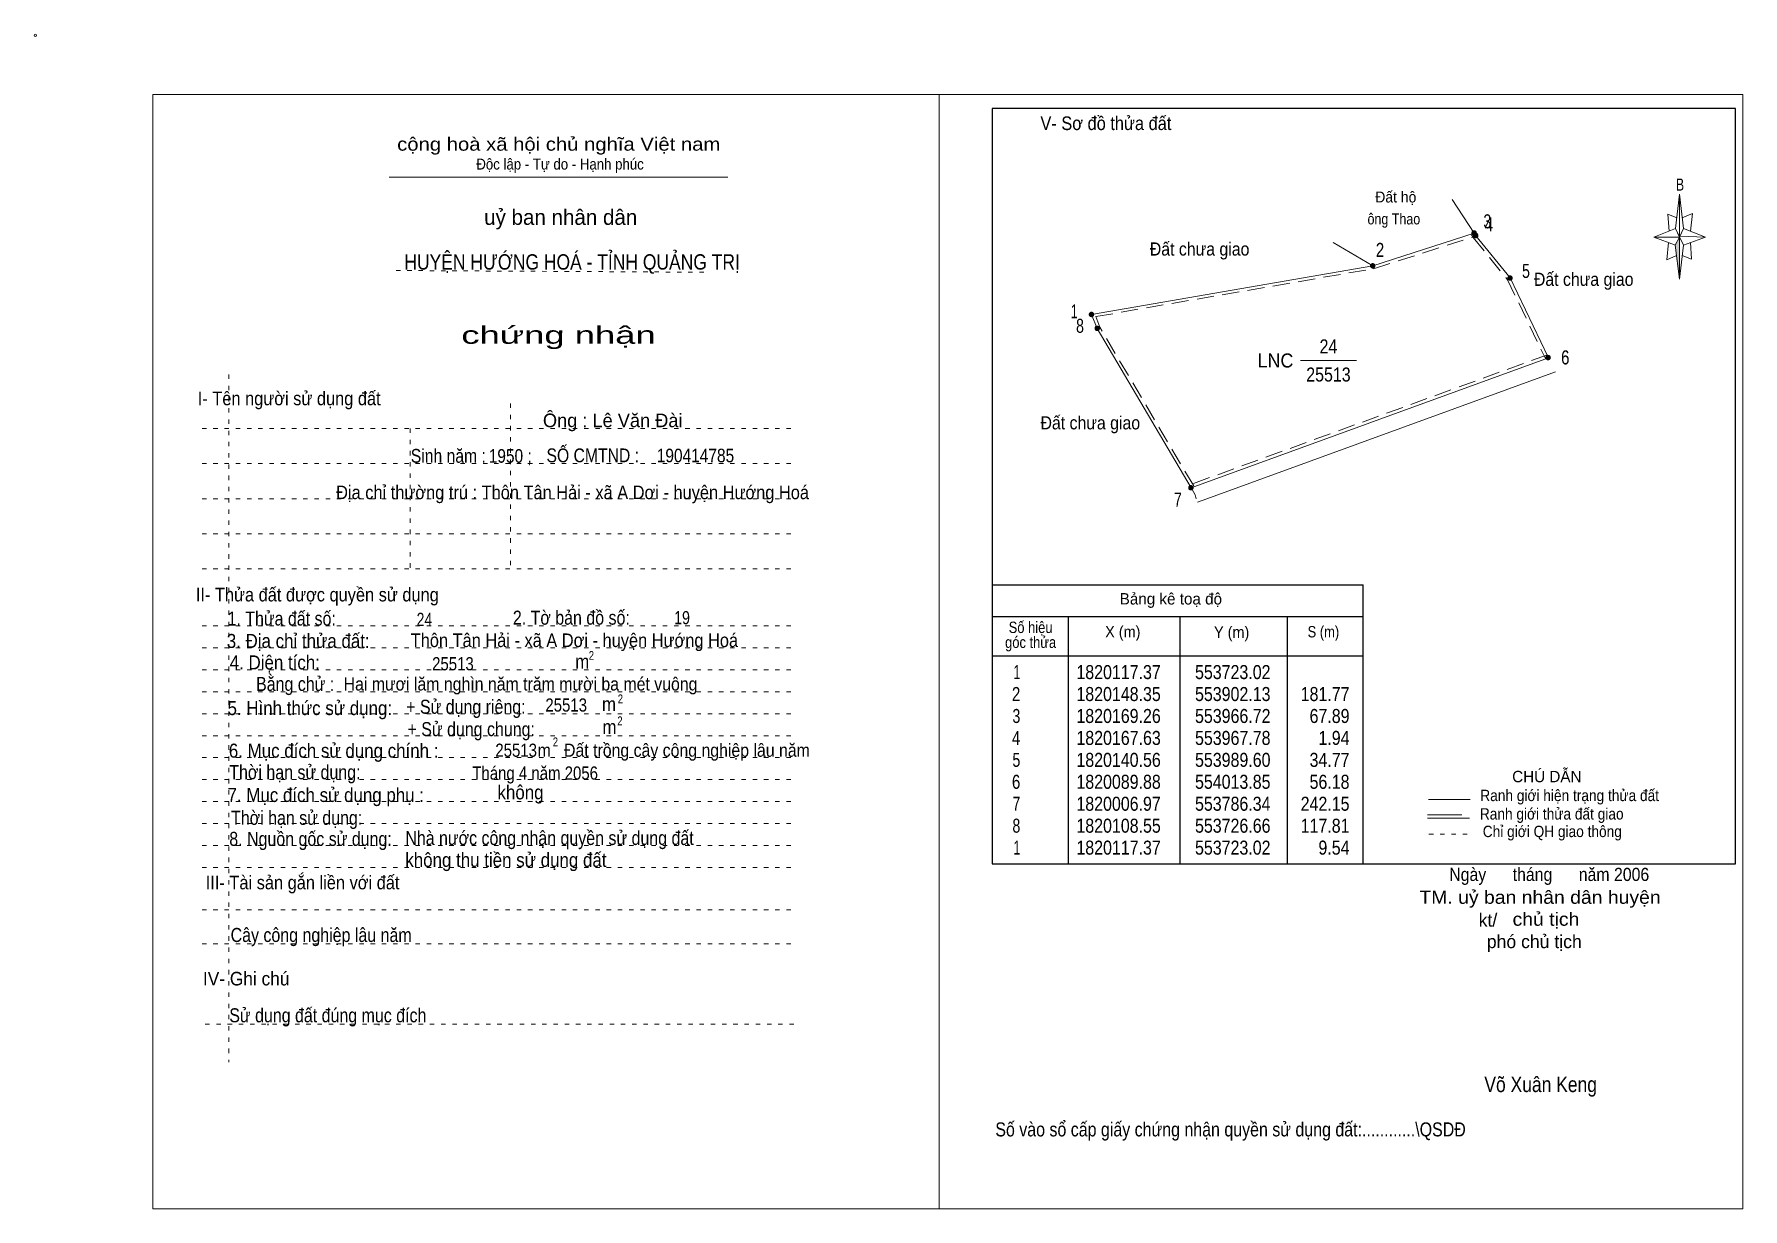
# Model space of a CAD drawing. Header units: centimetres. Extents: x -1.6 to 37.4, y -1.3 to 25.5.
import ezdxf
from ezdxf.enums import TextEntityAlignment as Align

# ---------------------------------------------------------------- set-up
doc = ezdxf.new("R2010")
doc.units = ezdxf.units.CM
doc.header["$LTSCALE"] = 0.13
for name, pattern in [('DOTTED', [1.5, 0.3, -1.2]), ('LONG_DASHED', [7.5, 6, -1.5]), ('MEDIUM_DASHED', [4.5, 3, -1.5])]:
    doc.linetypes.add(name, pattern=pattern)
for name, color, linetype, lineweight in [('1', 7, 'DOTTED', 13), ('10', 7, 'Continuous', 13), ('2', 7, 'Continuous', 25), ('22', 7, 'Continuous', 13), ('3', 7, 'Continuous', 13), ('30', 7, 'Continuous', 13), ('32', 7, 'LONG_DASHED', 13), ('33', 7, 'Continuous', 13), ('35', 7, 'Continuous', 13)]:
    doc.layers.add(name, color=color, linetype=linetype, lineweight=lineweight)

msp = doc.modelspace()

# ---------------------------------------------------------------- hatches: boundary and pattern name
at = {"layer": '30'}
msp.add_hatch(color=256, dxfattribs=at).paths.add_polyline_path([(35.91, 20.87), (35.91, 19.91), (35.81, 20.69)])
at = {"layer": '32'}
for points in [[(31.279, 20.9642, 1), (31.179, 20.9642, 1)], [(31.3169, 20.9059, 1), (31.2169, 20.9059, 1)], [(28.9685, 20.2163, 1), (28.8685, 20.2163, 1)], [(32.0974, 19.9376, 1), (31.9974, 19.9376, 1)], [(22.5616, 19.1081, 1), (22.4616, 19.1081, 1)], [(22.6918, 18.7926, 1), (22.5918, 18.7926, 1)], [(32.9649, 18.1247, 1), (32.8649, 18.1247, 1)], [(24.8266, 15.159, 1), (24.7266, 15.159, 1)]]:
    msp.add_hatch(color=256, dxfattribs=at).paths.add_polyline_path(points)

# ---------------------------------------------------------------- linework, layer by layer
at = {"layer": '1', "linetype": 'Continuous'}
msp.add_line((6.51, 22.24), (14.23, 22.24), dxfattribs=at)
at = {"layer": '1'}
for p, q in [((6.67, 20.11), (13.82, 20.07)), ((2.86, 17.74), (2.86, 2.07)), ((9.28, 17.08), (9.28, 13.31)), ((2.25, 16.51), (15.75, 16.51)), ((6.99, 16.51), (6.99, 13.31)), ((2.25, 15.71), (15.75, 15.71)), ((2.25, 14.91), (15.75, 14.91)), ((2.25, 14.11), (15.75, 14.11)), ((2.25, 13.31), (15.75, 13.31)), ((2.25, 12.01), (15.75, 12.01)), ((2.25, 11.51), (15.75, 11.51)), ((2.25, 11.01), (15.75, 11.01)), ((2.25, 10.51), (15.75, 10.51)), ((2.25, 10.01), (15.75, 10.01)), ((2.25, 9.51), (15.75, 9.51)), ((2.25, 9.01), (15.75, 9.01)), ((2.25, 8.51), (15.75, 8.51)), ((2.25, 8.01), (15.75, 8.01)), ((2.25, 7.51), (15.75, 7.51)), ((2.25, 7.01), (15.75, 7.01)), ((2.25, 6.51), (15.75, 6.51)), ((2.25, 5.54), (15.75, 5.54)), ((2.25, 4.77), (15.75, 4.77)), ((2.32, 2.94), (15.82, 2.94))]:
    msp.add_line(p, q, dxfattribs=at)
at = {"layer": '10'}
for p, q in [((30.73, 21.73), (31.23, 20.96)), ((28.02, 20.75), (28.92, 20.22)), ((25.14, 14.91), (33.08, 17.8)), ((24.93, 14.83), (25.14, 14.91))]:
    msp.add_line(p, q, dxfattribs=at)
at = {"layer": '10', "linetype": 'MEDIUM_DASHED'}
for p, q in [((28.94, 20.15), (31.25, 20.89)), ((32.9, 18.19), (24.76, 15.23))]:
    msp.add_line(p, q, dxfattribs=at)
at = {"layer": '10'}
for points in [[(24.78, 15.16), (22.64, 18.79), (22.51, 19.11), (28.92, 20.22), (31.23, 20.96)], [(31.23, 20.96), (31.27, 20.9), (32.05, 19.94), (32.92, 18.12), (24.78, 15.16)]]:
    msp.add_lwpolyline(points, dxfattribs=at)
at = {"layer": '10', "linetype": 'MEDIUM_DASHED'}
for points in [[(31.17, 20.92), (31.21, 20.86), (31.99, 19.9), (32.86, 18.09)], [(24.84, 15.2), (22.7, 18.82), (22.61, 19.06), (28.93, 20.15)]]:
    msp.add_lwpolyline(points, dxfattribs=at)
at = {"layer": '10'}
msp.add_circle((-1.55, 25.47), 0.025, dxfattribs=at)
at = {"layer": '2'}
for p, q in [((20.25, 12.95), (28.7, 12.95)), ((28.7, 6.59), (28.7, 12.95)), ((20.25, 12.23), (28.7, 12.23)), ((21.99, 6.59), (21.99, 12.23)), ((24.53, 10.89), (24.53, 12.23)), ((26.97, 12.23), (26.97, 6.59)), ((20.25, 11.33), (28.7, 11.33))]:
    msp.add_line(p, q, dxfattribs=at)
msp.add_lwpolyline([(37.18, 23.8), (20.25, 23.8), (20.25, 6.59), (37.18, 6.59)], close=True, dxfattribs=at)
msp.add_lwpolyline([(24.53, 6.59), (24.53, 10.39), (24.53, 10.89)], dxfattribs=at)
at = {"layer": '22'}
for p, q in [((24.87, 15), (24.78, 15.16)), ((24.9, 14.91), (24.87, 15))]:
    msp.add_line(p, q, dxfattribs=at)
at = {"layer": '3'}
msp.add_line((19.04, 24.12), (19.04, -1.27), dxfattribs=at)
for points in [[(19.04, 24.12), (1.13, 24.12), (1.13, -1.27), (19.04, -1.27)], [(19.04, -1.27), (37.35, -1.27), (37.35, 24.12), (19.04, 24.12)]]:
    msp.add_lwpolyline(points, dxfattribs=at)
at = {"layer": '30'}
for p, q in [((35.82, 21.07), (35.91, 21.85)), ((36, 21.07), (36.5, 20.87)), ((35.82, 20.69), (35.32, 20.87)), ((36, 20.69), (35.91, 19.91)), ((36.16, 20.75), (36.18, 20.37)), ((36.18, 20.37), (35.97, 20.45))]:
    msp.add_line(p, q, dxfattribs=at)
for points in [[(35.91, 21.85), (36, 21.07), (35.91, 20.87)], [(35.91, 20.87), (35.32, 20.87), (35.82, 21.07), (36, 20.69), (36.5, 20.87), (35.91, 20.89)], [(35.91, 20.87), (35.91, 19.91), (35.81, 20.69)]]:
    msp.add_lwpolyline(points, close=True, dxfattribs=at)
for points in [[(35.97, 21.31), (36.2, 21.41), (36.16, 21.01)], [(35.91, 20.87), (35.82, 21.07), (35.32, 20.87)], [(35.85, 21.31), (35.64, 21.39), (35.67, 21.01)], [(35.66, 20.75), (35.62, 20.35), (35.84, 20.45)], [(35.91, 20.87), (36, 20.69), (36.5, 20.87)]]:
    msp.add_lwpolyline(points, dxfattribs=at)
at = {"layer": '32'}
for centre in [(31.229, 20.9642), (31.2669, 20.9059), (28.9185, 20.2163), (32.0474, 19.9376), (22.5116, 19.1081), (22.6418, 18.7926), (32.9149, 18.1247), (24.7766, 15.159)]:
    msp.add_circle(centre, 0.05, dxfattribs=at)
at = {"layer": '33'}
msp.add_line((27.27, 18.06), (28.55, 18.06), dxfattribs=at)
at = {"layer": '35'}
for p, q in [((30.19, 8.06), (31.14, 8.06)), ((30.17, 7.63), (31.12, 7.63))]:
    msp.add_line(p, q, dxfattribs=at)
at = {"layer": '35', "linetype": 'LONG_DASHED'}
msp.add_line((30.17, 7.71), (31.12, 7.71), dxfattribs=at)
at = {"layer": '35', "linetype": 'DOTTED'}
msp.add_line((30.2, 7.27), (31.19, 7.27), dxfattribs=at)

# ---------------------------------------------------------------- texts
at = {"layer": '1'}
for s, height, width, p in [('V- Sơ đồ thửa đất', 0.31, 0.9, (22.84, 23.31)), ('cộng hoà xã hội chủ nghĩa Việt nam', 0.3, 1.15, (10.375, 22.84)), ('Độc lập - Tự do - Hạnh phúc', 0.25, 0.9, (10.405, 22.41)), ('chứng nhận', 0.4, 1.55, (10.37, 18.44)), ('I- Tên người sử dụng đất', 0.31, 0.9, (4.235, 17.04)), ('II- Thửa đất được quyền sử dụng', 0.31, 0.9, (4.875, 12.57)), ('III- Tài sản gắn liền với đất', 0.31, 0.9, (4.54, 6.01)), ('IV- Ghi chú', 0.31, 0.95, (3.255, 3.82))]:
    msp.add_text(s, height=height, dxfattribs=dict(at, width=width)).set_placement(p, align=Align.CENTER)
msp.add_text('uỷ ban nhân dân', height=0.35, dxfattribs=at).set_placement((10.42, 21.15), align=Align.CENTER)
at = {"layer": '10'}
for s, width, p in [('  Đất hộ', 0.95, (28.8, 21.66)), ('ông Thao', 0.85, (28.8, 21.16))]:
    msp.add_text(s, height=0.25, dxfattribs=dict(at, width=width)).set_placement(p)
for s, height, width, p in [('Đất chưa giao', 0.3, 0.9, (24.975, 20.45)), ('Đất chưa giao', 0.3, 0.9, (33.725, 19.76)), ('Đất chưa giao', 0.3, 0.9, (22.485, 16.49)), ('Sinh năm :', 0.3149, 0.85, (7.86, 15.73)), ('1950 ;', 0.31, 0.85, (9.27, 15.73)), ('SỐ CMTND :', 0.3149, 0.85, (11.15, 15.74)), ('190414785', 0.31, 0.85, (13.49, 15.74)), ('Địa chỉ thường trú : Thôn Tân Hải - xã A Dơi - huyện Hướng Hoá', 0.31, 0.9, (10.69, 14.9)), ('24', 0.3, 0.8, (7.315, 12.01)), ('19', 0.3, 0.8, (13.185, 12.05)), (' Thôn Tân Hải - xã A Dơi - huyện Hướng Hoá', 0.31, 0.9, (10.68, 11.53)), ('25513', 0.3, 0.85, (7.965, 11)), ('Hai mươi lăm nghìn năm trăm mười ba mét vuông ', 0.3, 0.9, (9.555, 10.54)), ('25513', 0.3, 0.85, (10.545, 10.06)), ('m   Đất trồng cây công nghiệp lâu năm ', 0.3, 0.9, (13.045, 9.03)), ('25513', 0.3, 0.85, (9.405, 9.03)), ('Tháng 4 năm 2056 ', 0.3, 0.85, (9.885, 8.51)), ('Ngày      tháng      năm 2006', 0.3, 0.9, (32.94, 6.2)), ('TM. uỷ ban nhân dân huyện', 0.3, 1.1, (32.73, 5.68)), ('chủ tịch', 0.3, 1.1, (32.865, 5.18)), ('Võ Xuân Keng ', 0.35, 0.85, (32.8, 1.39))]:
    msp.add_text(s, height=height, dxfattribs=dict(at, width=width)).set_placement(p, align=Align.CENTER)
for s, height, p in [('Ông : Lê Văn Đài', 0.31, (11.605, 16.54)), ('kt/ ', 0.3, (31.6, 5.16)), ('phó chủ tịch ', 0.3, (32.655, 4.67))]:
    msp.add_text(s, height=height, dxfattribs=at).set_placement(p, align=Align.CENTER)
at = {"layer": '2'}
for s, height, width, p in [('HUYỆN HƯỚNG HOÁ - TỈNH QUẢNG TRỊ', 0.35, 0.85, (10.68, 20.13)), ('Số hiệu', 0.2591, 0.85, (21.125, 11.85)), ('3. Địa chỉ thửa đất:', 0.32, 0.9, (4.44, 11.51)), ('góc thửa', 0.2591, 0.85, (21.125, 11.51)), ('X (m)', 0.2591, 0.95, (23.225, 11.75)), ('Y (m)', 0.2591, 0.95, (25.705, 11.74)), ('S (m)', 0.2591, 0.85, (27.795, 11.75)), ('Số vào sổ cấp giấy chứng nhận quyền sử dụng đất:............\\QSDĐ', 0.32, 0.85, (25.68, 0.38))]:
    msp.add_text(s, height=height, dxfattribs=dict(at, width=width)).set_placement(p, align=Align.CENTER)
msp.add_text('Bảng kê toạ độ', height=0.2591, dxfattribs=at).set_placement((24.32, 12.5), align=Align.CENTER)
for s, height, width, p in [('1. Thửa đất số:', 0.32, 0.85, (2.83, 12.02)), ('2. Tờ bản đồ số:', 0.32, 0.85, (9.33, 12.04)), ('4. Diện tích:', 0.32, 0.9, (2.88, 11.02)), ('m', 0.32, 0.9, (10.75, 11.04)), ('2', 0.2, 0.8, (11.06, 11.24)), ('Bằng chử :', 0.32, 0.85, (3.48, 10.53)), ('5. Hình thức sử dụng:', 0.32, 0.9, (2.83, 9.98)), ('+ Sử dụng riêng:', 0.32, 0.85, (6.9, 10.01)), ('m', 0.32, 0.9, (11.36, 10.07)), ('2', 0.2, 0.8, (11.72, 10.25)), ('+ Sử dụng chung:', 0.32, 0.85, (6.93, 9.5)), ('m', 0.32, 0.9, (11.37, 9.55)), ('2', 0.2, 0.8, (11.71, 9.75)), ('6. Mục đích sử dụng chính : ', 0.32, 0.9, (2.86, 9.01)), ('2', 0.2, 0.8, (10.24, 9.27)), ('Thời hạn sử dụng: ', 0.32, 0.85, (2.87, 8.52)), ('7. Mục đích sử dụng phụ : ', 0.32, 0.9, (2.83, 8)), ('không', 0.32, 0.9, (8.98, 8.06)), ('Thời hạn sử dụng: ', 0.32, 0.85, (2.91, 7.48)), ('8. Nguồn gốc sử dụng: ', 0.32, 0.85, (2.87, 7)), ('Nhà nước công nhận quyền sử dụng đất  ', 0.32, 0.85, (6.88, 7.02)), ('không thu tiền sử dụng đất', 0.32, 0.9, (6.88, 6.52)), ('Cây công nghiệp lâu năm', 0.32, 0.85, (2.9, 4.81)), ('Sử dụng đất đúng mục đích', 0.32, 0.85, (2.87, 2.98))]:
    msp.add_text(s, height=height, dxfattribs=dict(at, width=width)).set_placement(p)
at = {"layer": '30', "width": 0.75}
msp.add_text('B', height=0.2756, dxfattribs=at).set_placement((35.92, 21.93), align=Align.CENTER)
at = {"layer": '30'}
for s, width, p in [('1', 0.65, (20.89, 10.8)), ('1820117.37', 0.85, (24.09, 10.8)), ('553723.02', 0.85, (26.59, 10.8)), ('553723.02', 0.85, (26.59, 10.8)), ('2', 0.8, (20.89, 10.3)), ('1820148.35', 0.85, (24.09, 10.3)), ('553902.13', 0.85, (26.59, 10.3)), ('181.77', 0.85, (28.39, 10.3)), ('3', 0.75, (20.89, 9.8)), ('1820169.26', 0.85, (24.09, 9.8)), ('553966.72', 0.85, (26.59, 9.8)), ('67.89', 0.85, (28.39, 9.8)), ('4', 0.8, (20.89, 9.3)), ('1820167.63', 0.85, (24.09, 9.3)), ('553967.78', 0.85, (26.59, 9.3)), ('1.94', 0.85, (28.39, 9.3)), ('5', 0.75, (20.89, 8.8)), ('1820140.56', 0.85, (24.09, 8.8)), ('553989.60', 0.85, (26.59, 8.8)), ('34.77', 0.85, (28.39, 8.8)), ('6', 0.8, (20.89, 8.3)), ('1820089.88', 0.85, (24.09, 8.3)), ('554013.85', 0.85, (26.59, 8.3)), ('56.18', 0.85, (28.39, 8.3)), ('7', 0.75, (20.89, 7.8)), ('1820006.97', 0.85, (24.09, 7.8)), ('553786.34', 0.85, (26.59, 7.8)), ('242.15', 0.85, (28.39, 7.8)), ('8', 0.75, (20.89, 7.3)), ('1820108.55', 0.85, (24.09, 7.3)), ('553726.66', 0.85, (26.59, 7.3)), ('117.81', 0.85, (28.39, 7.3)), ('1', 0.65, (20.89, 6.8)), ('1820117.37', 0.85, (24.09, 6.8)), ('553723.02', 0.85, (26.59, 6.8)), ('9.54', 0.85, (28.39, 6.8))]:
    msp.add_text(s, height=0.32, dxfattribs=dict(at, width=width)).set_placement(p, align=Align.RIGHT)
at = {"layer": '32'}
for s, width, p in [('3', 0.75, (31.53, 21.07)), ('4', 0.8, (31.565, 21)), ('2', 0.8, (29.085, 20.42)), ('5', 0.75, (32.41, 19.94)), ('1', 0.65, (22.12, 19.02)), ('8', 0.75, (22.25, 18.69)), ('6', 0.8, (33.305, 17.97)), ('7', 0.75, (24.48, 14.73))]:
    msp.add_text(s, height=0.32, dxfattribs=dict(at, width=width)).set_placement(p, align=Align.CENTER)
at = {"layer": '33', "width": 0.85}
for s, p in [('24', (27.91, 18.22)), ('25513', (27.91, 17.58))]:
    msp.add_text(s, height=0.32, dxfattribs=at).set_placement(p, align=Align.CENTER)
at = {"layer": '33', "width": 0.95}
msp.add_text('LNC', height=0.32, dxfattribs=at).set_placement((27.11, 17.9), align=Align.RIGHT)
at = {"layer": '35'}
msp.add_text('CHÚ DẪN', height=0.2591, dxfattribs=at).set_placement((32.885, 8.45), align=Align.CENTER)
at = {"layer": '35', "width": 0.9}
for s, p in [('Ranh giới hiện trạng thửa đất', (33.405, 8.02)), ('Ranh giới thửa đất giao ', (33.04, 7.6)), ('Chỉ giới QH giao thông', (33.01, 7.2))]:
    msp.add_text(s, height=0.2591, dxfattribs=at).set_placement(p, align=Align.CENTER)

doc.saveas('drawing.dxf')
